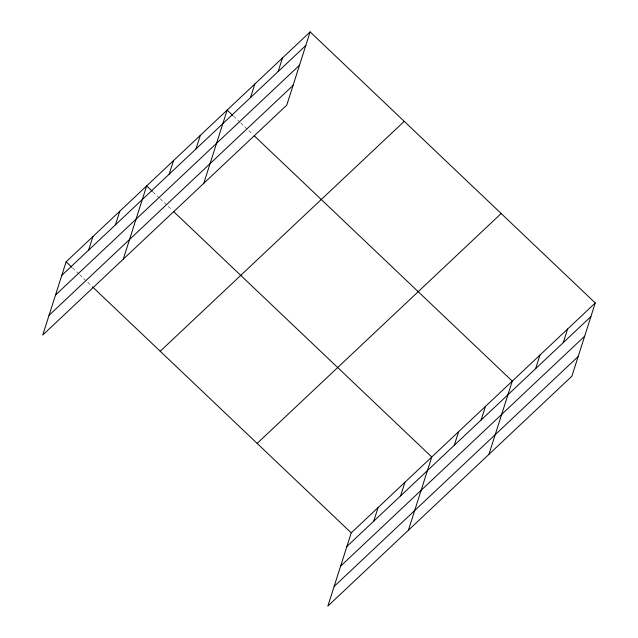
<?xml version="1.0" encoding="UTF-8"?>
<svg xmlns="http://www.w3.org/2000/svg" width="638" height="638" viewBox="0 0 638 638"><rect width="100%" height="100%" fill="white"/><g stroke="black" fill="none" stroke-linecap="round" stroke-linejoin="round"><path stroke-width="0.48" stroke-dasharray="3.19 2.39" d="M233.588 116.164L240 122.257M240.717 122.935L252.831 134.458M153.056 192.022L159.476 198.123M160.186 198.801L172.308 210.325M72.533 267.888L78.953 273.989M79.662 274.667L91.776 286.183"/><path stroke-width="0.96" d="M310.14 31.9L66.121 261.787L42.746 335.03L286.765 105.142L310.14 31.9L595.254 302.97L571.879 376.213L327.86 606.1L351.235 532.858L595.254 302.97M88.618 250.096L92.965 236.499M115.462 224.807L119.8 211.21M123.27 259.164L146.644 185.921L152.346 191.344M169.15 174.23L173.488 160.64M195.986 148.949L200.332 135.352M203.793 183.305L227.168 110.063L232.87 115.486M250.487 97.606L254.825 84.009M278.144 71.552L282.482 57.954M373.74 521.166L378.079 507.569M400.584 495.878L404.923 482.288M408.392 530.234L431.766 456.999L173.727 211.672M454.264 445.308L458.602 431.711M481.108 420.019L485.446 406.422M488.915 454.376L512.29 381.133L254.259 135.814M535.609 368.676L539.947 355.079M563.258 342.622L567.597 329.025M61.782 275.385L305.793 45.497M55.498 295.067L299.517 65.18M49.022 315.347L293.041 85.46M160.21 351.243L404.229 121.356M257.146 443.402L501.165 213.515M346.897 546.455L590.916 316.568M340.62 566.137L584.631 336.25M334.145 586.418L578.164 356.53M66.121 261.787L71.823 267.21M92.494 286.861L351.235 532.858"/></g></svg>
